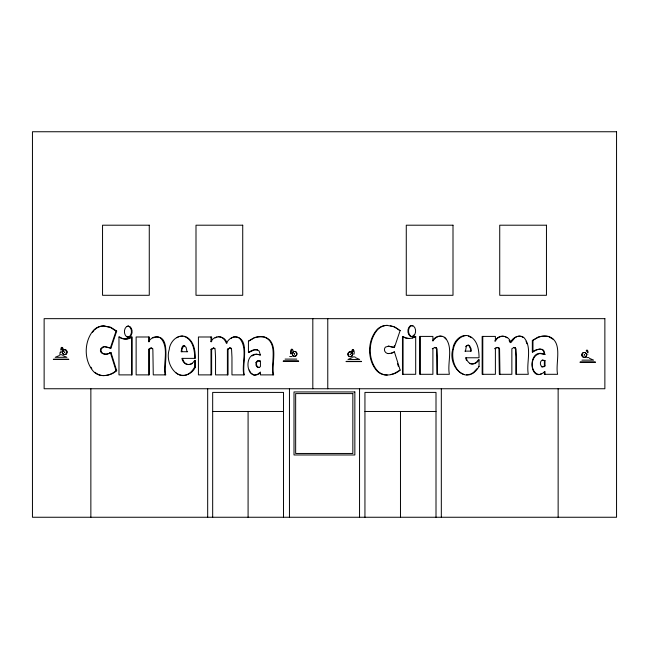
<?xml version="1.0" encoding="UTF-8"?>
<svg xmlns="http://www.w3.org/2000/svg" width="649" height="649" viewBox="0 0 649 649"><rect width="100%" height="100%" fill="white"/><g stroke="black" fill="none" stroke-linecap="round" stroke-linejoin="round"><path stroke-width="0.97" d="M290.849 353.746C289.422 349.6 293.153 346.006 293.437 353.316M60.819 350.006C60.641 345.114 63.935 347.604 63.578 351.531M61.266 350.014L61.996 347.531L63.164 351.717M351.352 353.681C351.701 346.639 355.027 349.6 354.054 354.111L353.616 354.111M351.774 353.867L352.902 349.689L353.6 351.523M104.765 346.736L110.338 348.091L116.057 331.095L110.241 327.347L103.54 325.96A14.813 13.994 90 0 0 93.821 329.96C83.81 341.131 83.607 360.536 93.707 371.723A14.619 13.816 -90 0 0 103.248 375.617C107.921 375.536 112.561 373.84 116.057 370.693L116.69 370.693L110.971 352.472L110.338 352.472C107.077 355.506 98.81 354.565 100.66 348.773L102.85 346.964L105.398 346.736L110.971 348.091L116.69 331.095L110.882 327.347L104.181 325.96A14.813 13.994 -90 0 0 98.153 327.323M388.207 346.144L393.789 347.499L394.43 345.617M393.789 347.499L394.414 347.499L400.149 330.511L394.324 326.755L386.982 325.376A14.813 14.043 -90 0 0 377.223 329.376C367.18 340.53 366.985 359.96 377.11 371.131A14.619 13.856 -90 0 0 386.682 375.025C391.582 375.049 396.49 373.418 400.149 370.108L394.414 351.888L391.242 353.161M586.161 350.898C586.98 348.513 588.481 351.588 587.986 352.821M586.574 351.085L587.11 350.346L587.548 352.829M194.692 360.414L194.692 367.066C182.483 387.778 163.848 366.182 169.219 349.616C169.916 341.212 178.483 332.799 186.961 337.293C194.019 341.609 195.317 350.793 195.333 358.37L181.882 358.37C182.531 361.298 184.551 364.422 187.845 364.543A8.015 7.577 -90 0 0 193.288 362.223L194.692 360.414L195.333 360.414L195.333 367.066C192.38 374.416 182.385 378.164 176.025 372.859M476.999 368.664L473.267 372.721L470.874 373.897M469.6 363.554L471.555 363.959A8.015 7.601 -90 0 0 477.007 361.639L478.427 359.83L479.043 359.83L479.043 366.482C466.753 387.104 447.331 366.117 452.864 349.024C453.578 340.611 462.161 332.215 470.647 336.709C477.721 341.009 479.027 350.2 479.043 357.777L465.576 357.777L466.477 360.382M60.13 352.245L59.846 354.776L62.28 354.776M148.702 374.887L148.702 349.316L149.83 348.351L151.517 348.026L149.343 349.316L149.343 374.887L136.128 374.887L136.128 336.993L149.343 336.993L149.343 341.69L148.702 341.69C150.836 337.431 156.458 335.111 160.603 337.999C169.567 347.645 162.81 363.302 165.114 374.887M432.826 340.376C434.692 337.212 438.546 335.322 442.156 336.425M210.99 374.887L210.99 349.316L213.805 348.026L211.631 349.316L211.631 374.887L198.416 374.887L198.416 336.993L211.631 336.993L211.631 341.69L210.99 341.69C214.17 334.543 225.268 335.476 226.996 343.232M494.773 341.106C496.712 337.626 500.777 335.087 504.792 336.498M479.043 359.83L477.632 361.639A8.015 7.601 -90 0 1 472.172 363.959C468.878 363.838 466.842 360.722 466.193 357.777M182.913 346.087L184.697 345.698L182.913 346.087L181.971 347.272L181.144 351.717L187.65 351.717M183.553 346.087L181.988 349.065L181.777 351.717M465.666 346.68L466.607 345.503M92.515 332.288L93.813 330.739M412.796 336.19L413.965 334.973M227.401 374.887L227.401 349.316L229.576 348.026L231.515 348.416L229.576 348.026M227.401 349.316L230.217 348.026M544.998 365.914L544.138 366.693L541.939 366.693C539.96 365.241 539.725 361.582 541.939 360.244L544.998 360.617L544.998 365.914L542.377 366.953L541.323 366.693M432.283 348.732L435.081 347.442L436.396 347.823L437.085 348.984L437.475 374.303M495.933 347.767L494.773 348.732L497.572 347.442L498.862 347.832L499.56 349L499.965 374.303M116.69 370.693C113.202 373.84 108.561 375.536 103.881 375.609A14.619 13.816 90 0 1 95.005 372.331M257.677 349.868L254.465 349.819L248.437 352.602L248.437 341.187L253.929 337.805A21.198 20.03 -90 0 1 263.997 337.026C279.046 342.169 270.422 363.902 273.01 374.887M538.37 349.235L532.334 352.009L532.334 340.595L537.851 337.22A21.198 20.095 -90 0 1 547.951 336.442M532.334 340.595L538.467 337.22A21.198 20.095 -90 0 1 548.567 336.442C563.648 341.552 555.033 363.31 557.613 374.303L544.381 374.303L544.381 371.463M259.787 373.321C246.515 382.504 242.791 352.894 257.118 354.24M252.088 355.903L255.235 354.427M248.437 352.602C251.277 350.338 255.966 348.156 259.154 351.004L260.379 355.125L258.318 354.459M532.334 352.009L535.19 350.233M231.141 338.316L232.577 337.496M517.131 336.498L514.965 337.731L510.812 342.648C509.141 335.046 498.489 333.992 495.39 341.106L495.39 336.409L482.158 336.409L482.158 374.303L495.39 374.303L495.39 348.732M131.544 336.993C127.918 339.735 122.604 339.719 118.97 336.993L118.97 374.887L132.177 374.887L132.177 336.993L131.544 336.993L131.544 374.887M131.479 337.391C127.975 339.833 122.994 339.492 119.611 336.993L118.97 336.993M412.237 337.991L415.693 336.409L415.693 374.303L402.461 374.303L402.461 336.409L405.941 337.991L409.324 338.518M415.693 336.409C411.872 339.159 406.282 339.192 402.461 336.409M176.763 337.756L179.059 336.596M109.275 353.324L110.971 352.472M394.414 351.888L391.866 353.161L388.264 353.583M103.483 346.964L101.293 348.773C99.654 353.088 105.024 355.344 108.432 353.746M253.84 338.161L248.437 341.187M152.75 337.934C173.04 331.217 163.126 366.855 165.755 374.887L153.261 374.887L152.872 349.576L152.182 348.416L150.876 348.026M215.054 337.934L217.009 336.993M59.367 355.514L55.23 357.315L66.896 357.315L62.758 355.514M352.115 357.664L347.986 359.465L359.635 359.465L355.506 357.664M539.919 374.343L541.542 373.719M464.83 351.125L471.336 351.125L471.06 348.643L469.478 345.511L467.223 345.503L466.282 346.68L465.447 351.125M539.141 353.835C530.103 355.985 529.779 372.964 539.019 374.554M390.657 374.635L394.284 373.467L400.149 370.108M127.877 326.147L126.571 326.552C123.643 329.067 123.699 334.243 126.571 336.774L127.877 337.18L129.914 336.774C132.834 334.284 132.899 328.994 129.897 326.544L127.877 326.147L129.265 326.544C132.258 328.994 132.193 334.284 129.281 336.774L127.877 337.18M127.204 326.552L128.518 326.147M411.393 325.563L410.079 325.96C407.15 328.475 407.207 333.659 410.079 336.182L411.393 336.596L413.421 336.19C416.342 333.708 416.407 328.402 413.397 325.952L411.393 325.563L412.78 325.952M412.018 325.563L410.695 325.96C407.767 328.475 407.823 333.659 410.695 336.182L412.018 336.596M535.904 349.787L540.252 349.048M516.434 374.303L516.434 356.739L516.044 348.984L515.347 347.823L514.04 347.442L511.858 348.732L511.858 374.303L499.341 374.303L498.943 349L498.245 347.832L496.956 347.442L497.572 347.442M233.299 337.091C251.982 335.403 241.112 366.052 244.422 374.887L231.961 374.887L231.961 357.331L231.571 349.576L230.882 348.416M179.927 336.466L182.523 336.077M466.193 335.492C448.8 337.829 448.402 368.908 464.019 374.457M466.469 374.806L470.079 374.286M254.481 375.138L257.612 374.303L260.436 372.047L260.436 374.887L273.643 374.887C271.063 363.902 279.687 342.169 264.63 337.026A21.198 20.03 -90 0 0 254.57 337.805M399.533 330.511L400.149 330.511M116.057 331.095L116.69 331.095M468.375 345.106L467.759 345.106L469.478 345.511M435.081 347.442L434.465 347.442L436.396 347.823M514.04 347.442L513.416 347.442L515.347 347.823M498.245 347.832L498.862 347.832M110.338 348.091L110.971 348.091M152.182 348.416L152.815 348.416M213.164 348.026L215.087 348.416M148.702 349.316L149.343 349.316M210.99 349.316L211.631 349.316M290.679 353.746L291.117 353.746L291.579 349.316L292.123 350.062M540.406 353.648L544.941 354.532L543.708 350.419L542.256 349.389L539.627 349.048M587.548 354.776L587.816 354.776M289.705 356.561L292.131 356.561M352.594 356.926L355.027 356.926M586.534 357.591L588.959 357.591M285.089 359.1L296.747 359.1M53.534 359.197L68.591 359.197M53.291 359.441L68.835 359.441M581.918 360.13L593.575 360.13L589.438 358.329M542.377 360.017L544.998 360.617M283.386 360.982L298.451 360.982M283.142 361.225L298.694 361.225M346.282 361.355L361.339 361.355M346.039 361.598L361.582 361.598M580.222 362.012L595.271 362.012M579.979 362.256L595.514 362.256M478.427 366.482L479.043 366.482M194.692 367.066L195.333 367.066M212.677 411.474L283.499 411.474M364.941 411.474L436.006 411.474M256.477 354.24L260.33 354.898M518.738 336.093L521.098 336.425M388.881 353.583C385.968 353.867 383.567 350.963 384.703 348.188L385.53 347.053L388.824 346.144L394.414 347.499M218.494 336.677C222.356 336.653 225.106 339.873 226.363 343.232C228.651 338.656 234.386 334.551 239.286 337.999C248.161 347.734 241.542 363.262 243.789 374.887M259.081 367.545L258.026 367.277C256.047 365.825 255.811 362.174 258.026 360.828L260.411 361.006M390.284 325.717L393.7 326.755M127.204 336.774L128.518 337.18M544.941 354.532C526.582 346.047 528.878 385.766 544.998 371.463L544.998 374.303M548.892 336.782L553.053 339.2M184.065 345.698L186.085 347.32L187.009 351.717M468.546 336.101L471.442 337.723M184.113 336.385C192.94 339.395 194.781 350.233 194.692 358.37M253.727 374.968L251.049 373.07M521.788 336.75L523.159 337.415M394.503 327.169L396.093 327.98M505.506 336.912L506.934 337.731M541.639 349.389L543.083 350.419L543.984 352.131L544.316 354.532M396.896 328.394L398.867 329.984M444.224 337.415L445.912 338.997M468.862 345.511L470.436 348.643L470.712 351.125M514.73 347.823L515.42 348.984L515.809 356.739L515.809 374.303L528.294 374.303C526.047 362.677 532.675 347.134 523.784 337.415C518.721 334.016 512.556 337.748 510.195 342.648L509.1 340.498M435.771 347.823L436.469 348.984L436.858 356.739L436.858 374.303L449.368 374.303C447.056 362.718 453.838 347.045 444.841 337.415C440.687 334.527 435.057 336.839 432.899 341.106L432.899 336.409L419.676 336.409L419.676 374.303L432.899 374.303L432.899 348.732M214.446 348.416L215.143 349.592L215.549 357.331L215.549 374.887L228.042 374.887L228.042 349.316M90.949 367.212L91.785 368.689M249.289 370.003L250.336 372.38M182.523 358.37C183.164 361.298 185.192 364.422 188.478 364.543A8.015 7.577 -90 0 0 192.307 363.513M526.079 341.228L526.899 343.751M397.415 363.391L398.324 366.271M110.338 352.472L116.057 370.693M558.14 388.751L558.14 517.253M544.381 360.617L544.381 365.914M532.959 340.595L532.959 352.009M482.783 336.409L482.783 374.303M441.32 388.751L441.32 517.253M436.006 517.253L436.006 392.41L364.941 392.41L364.941 517.253M420.292 336.409L420.292 374.303M403.078 336.409L403.078 374.303M400.474 411.474L400.474 517.253M359.546 388.751L359.546 517.253M327.769 318.659L327.769 388.751M312.818 318.659L312.818 388.751M289.454 388.751L289.454 517.253M283.499 517.253L283.499 392.41L212.677 392.41L212.677 517.253M248.088 411.474L248.088 517.253M210.99 336.993L210.99 341.69M207.68 388.751L207.68 517.253M148.702 336.993L148.702 341.69M90.86 388.751L90.86 517.253M586.428 354.906A2.434 2.304 -90 0 1 583.816 357.315A2.434 2.304 -90 0 1 581.893 354.273A2.434 2.304 -90 0 1 585 352.65M585.747 353.178A2.434 2.304 -90 0 1 586.25 353.973M352.318 355.173A2.434 2.304 -90 0 1 349.032 356.35A2.434 2.304 -90 0 1 348.351 352.764A2.434 2.304 -90 0 1 351.815 352.521M352.318 353.307A2.434 2.304 -90 0 1 352.488 354.24M387.599 325.368A14.813 14.043 -90 0 0 377.848 329.376C367.805 340.53 367.602 359.96 377.726 371.131A14.619 13.856 -90 0 0 387.299 375.025M292.521 352.942A2.434 2.296 -90 0 1 296.049 351.945A2.434 2.296 -90 0 1 296.049 355.806A2.434 2.296 -90 0 1 292.521 354.808M94.462 329.96A14.813 13.994 -90 0 1 97.374 327.737M256.006 362.523L256.006 365.282L257.385 367.277L259.584 367.285L260.436 366.498L260.436 361.209L257.385 360.828L256.006 362.523M64.851 352.018L64.494 352.285L64.851 352.018M294.703 353.794L294.354 354.07L294.703 353.794M350.557 354.167L350.2 354.435L350.557 354.167M584.498 354.825L584.141 355.1L584.498 354.825M616.55 131.747L32.45 131.747L32.45 517.253L616.55 517.253L616.55 131.747M149.27 225.203L102.542 225.203L102.542 295.295L149.27 295.295L149.27 225.203M242.726 225.203L195.998 225.203L195.998 295.295L242.726 295.295L242.726 225.203M453.002 225.203L406.274 225.203L406.274 295.295L453.002 295.295L453.002 225.203M546.458 225.203L499.73 225.203L499.73 295.295L546.458 295.295L546.458 225.203M604.868 318.659L44.132 318.659L44.132 388.751L604.868 388.751L604.868 318.659M61.257 351.961L60.819 351.961L61.257 351.961M354.849 391.939L294.005 391.939L294.005 454.973L354.849 454.973L354.849 391.939M352.845 393.594L295.652 393.594L295.652 453.464L352.845 453.464L352.845 393.594M585.682 356.836A2.434 2.304 -90 0 0 585.155 352.65A2.434 2.304 -90 0 0 581.991 355.222A2.434 2.304 -90 0 0 585.682 356.836M352.334 355.457A2.434 2.304 -90 0 0 350.338 351.807A2.434 2.304 -90 0 0 348.343 355.457A2.434 2.304 -90 0 0 352.334 355.457M296.479 355.092A2.434 2.296 -90 0 0 294.484 351.442A2.434 2.296 -90 0 0 292.496 355.092A2.434 2.296 -90 0 0 296.479 355.092M66.19 354.021A2.434 2.296 -90 0 0 65.671 349.843A2.434 2.296 -90 0 0 62.507 352.407A2.434 2.296 -90 0 0 66.19 354.021M66.62 353.307A2.434 2.296 -90 0 0 64.632 349.657A2.434 2.296 -90 0 0 62.637 353.307A2.434 2.296 -90 0 0 66.62 353.307"/></g></svg>
